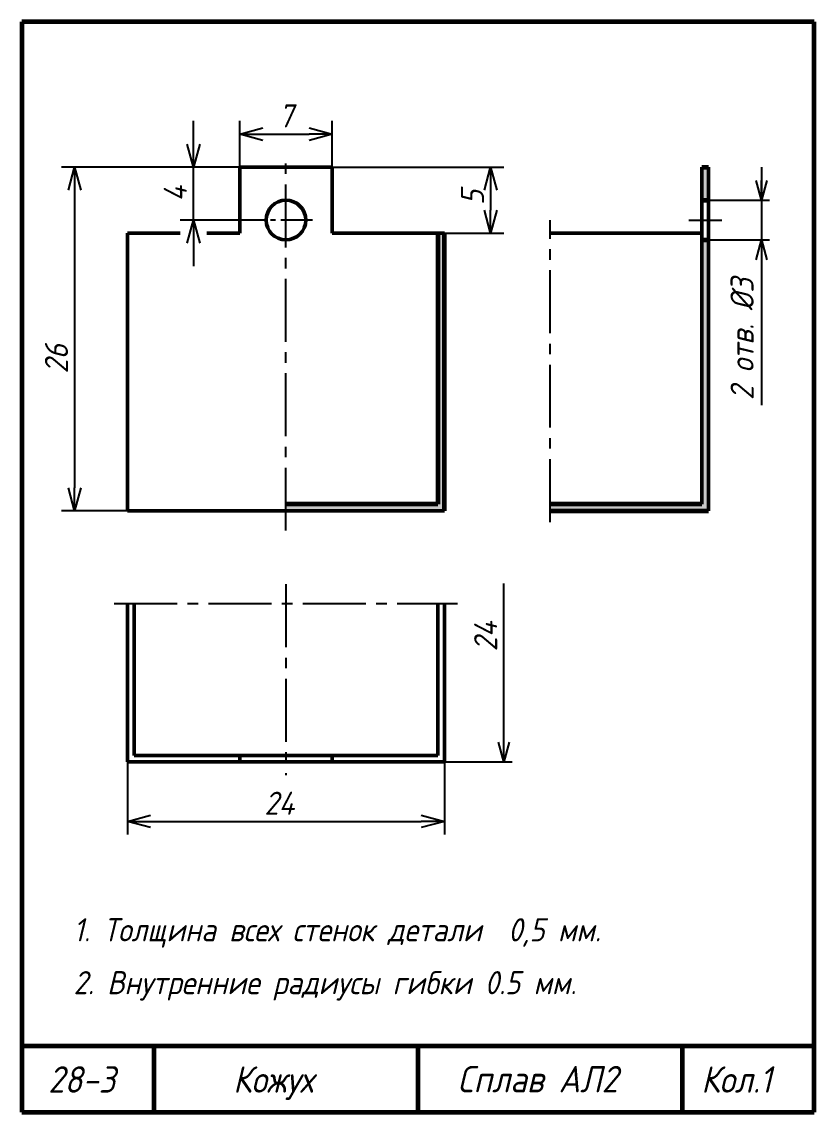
# Model space of a CAD drawing. Header units: millimetres. Extents: x -255 to 513, y 132 to 472.
# Drawn here: x 10 to 130, y 307 to 472 of the extents above; entities that cross this region are included whole.
import ezdxf

# ---------------------------------------------------------------- set-up
doc = ezdxf.new("R2010")
doc.units = ezdxf.units.MM
doc.header["$LTSCALE"] = 0.5
doc.linetypes.add('CENTER2', pattern=[28.575, 19.05, -3.175, 3.175, -3.175])
doc.styles.get("Standard").update_dxf_attribs({"font": 'isocpeui.ttf', "width": 0.9})
doc.dimstyles.new('Standart 1', dxfattribs={"dimtxt": 3.5, "dimasz": 3.5, "dimexe": 2, "dimexo": 0, "dimgap": 1, "dimtad": 1, "dimtoh": 1, "dimdec": 0, "dimtxsty": 'Standard', "dimblk": 'OPEN30', "dimcen": 2.5, "dimadec": 0, "dimazin": 0, "dimtfac": 1, "dimtdec": 0, "dimtmove": 0, "dimatfit": 3, "dimldrblk": 'DOTSMALL', "dimfxl": 0, "dimarcsym": 0})

# ---------------------------------------------------------------- blocks, each defined once
blk = doc.blocks.new('_Open30')
at = {"color": 0, "linetype": 'ByBlock', "lineweight": -2}
for p, q in [((-1, 0.268), (0, 0)), ((0, 0), (-1, -0.268)), ((0, 0), (-1, 0))]:
    blk.add_line(p, q, dxfattribs=at)
blk = doc.blocks.new('*D31')
at = {"color": 0, "lineweight": -2}
for p, q in [((43, 450), (43, 457)), ((57, 450), (57, 457)), ((46.5, 455), (53.5, 455))]:
    blk.add_line(p, q, dxfattribs=at)
at = {"color": 0, "lineweight": -2, "xscale": 3.5, "yscale": 3.5, "zscale": 3.5, "rotation": 180}
blk.add_blockref('_Open30', (43, 455), dxfattribs=at)
at = {"color": 0, "lineweight": -2, "xscale": 3.5, "yscale": 3.5, "zscale": 3.5}
blk.add_blockref('_Open30', (57, 455), dxfattribs=at)
at = {"color": 0, "lineweight": -3, "insert": (50, 457.77), "char_height": 3.5, "attachment_point": 5}
blk.add_mtext('7', dxfattribs=at)
blk = doc.blocks.new('_DotSmall')
at = {"color": 0, "linetype": 'ByBlock', "const_width": 0.5}
blk.add_lwpolyline([(-0.0625, 0, 1), (0.0625, 0, 1)], format="xyb", close=True, dxfattribs=at)
blk = doc.blocks.new('*D32')
at = {"color": 0, "lineweight": -2}
for p, q in [((36, 453.5), (36, 457)), ((43, 450), (34, 450)), ((36, 442), (36, 450)), ((46, 442), (34, 442)), ((36, 438.5), (36, 435))]:
    blk.add_line(p, q, dxfattribs=at)
at = {"color": 0, "lineweight": -2, "xscale": 3.5, "yscale": 3.5, "zscale": 3.5}
for p, rotation in [((36, 450), 270), ((36, 442), 90)]:
    blk.add_blockref('_Open30', p, dxfattribs=dict(at, rotation=rotation))
at = {"color": 0, "lineweight": -3, "insert": (33.25, 446), "char_height": 3.5, "attachment_point": 5, "rotation": 90}
blk.add_mtext('4', dxfattribs=at)
blk = doc.blocks.new('*D33')
at = {"color": 0, "lineweight": -2}
for p, q in [((57, 450), (83, 450)), ((81, 446.5), (81, 443.5)), ((74, 440), (83, 440))]:
    blk.add_line(p, q, dxfattribs=at)
at = {"color": 0, "lineweight": -2, "xscale": 3.5, "yscale": 3.5, "zscale": 3.5}
for p, rotation in [((81, 450), 90), ((81, 440), 270)]:
    blk.add_blockref('_Open30', p, dxfattribs=dict(at, rotation=rotation))
at = {"color": 0, "lineweight": -3, "insert": (78.25, 445.43), "char_height": 3.5, "attachment_point": 5, "rotation": 90}
blk.add_mtext('5', dxfattribs=at)
blk = doc.blocks.new('*D34')
at = {"color": 0, "lineweight": -2}
for p, q in [((35, 450), (16, 450)), ((18, 446.5), (18, 401.5)), ((26, 398), (16, 398))]:
    blk.add_line(p, q, dxfattribs=at)
at = {"color": 0, "lineweight": -2, "xscale": 3.5, "yscale": 3.5, "zscale": 3.5}
for p, rotation in [((18, 450), 90), ((18, 398), 270)]:
    blk.add_blockref('_Open30', p, dxfattribs=dict(at, rotation=rotation))
at = {"color": 0, "lineweight": -3, "insert": (15.25, 421), "char_height": 3.5, "attachment_point": 5, "rotation": 90}
blk.add_mtext('26', dxfattribs=at)
blk = doc.blocks.new('*D35')
at = {"color": 0, "lineweight": -2}
for p, q in [((26, 360), (26, 349)), ((74, 360), (74, 349)), ((29.5, 351), (70.5, 351))]:
    blk.add_line(p, q, dxfattribs=at)
at = {"color": 0, "lineweight": -2, "xscale": 3.5, "yscale": 3.5, "zscale": 3.5, "rotation": 180}
blk.add_blockref('_Open30', (26, 351), dxfattribs=at)
at = {"color": 0, "lineweight": -2, "xscale": 3.5, "yscale": 3.5, "zscale": 3.5}
blk.add_blockref('_Open30', (74, 351), dxfattribs=at)
at = {"color": 0, "lineweight": -3, "insert": (49, 353.75), "char_height": 3.5, "attachment_point": 5}
blk.add_mtext('24', dxfattribs=at)

msp = doc.modelspace()

# ---------------------------------------------------------------- hatches: boundary and pattern name
at = {"ltscale": 0.5}
h = msp.add_hatch(color=7, dxfattribs=at)
h.paths.add_polyline_path([(114, 450), (113, 450), (113, 445), (114, 445)])
h.paths.add_polyline_path([(114, 439), (113, 439), (113, 399), (90, 399), (90, 398), (114, 398)])
msp.add_hatch(color=7, dxfattribs=at).paths.add_polyline_path([(74, 440), (73, 440), (73, 399), (50, 399), (50, 398), (74, 398)])

# ---------------------------------------------------------------- linework, layer by layer
at = {"color": 7, "lineweight": 60}
for p, q in [((130, 472), (10, 472)), ((10, 472), (10, 307)), ((130, 307), (130, 472)), ((73, 440), (73, 399)), ((74, 398), (74, 440)), ((73, 399), (50, 399)), ((113, 399), (90, 399)), ((90, 398), (114, 398)), ((130, 317), (10, 317)), ((30, 317), (30, 307)), ((70, 317), (70, 307)), ((110, 317), (110, 307)), ((10, 307), (130, 307))]:
    msp.add_line(p, q, dxfattribs=at)
at = {"color": 7, "linetype": 'CENTER2', "lineweight": -3}
for p, q in [((50, 395), (50, 451)), ((90, 396.3), (90, 441.99)), ((50, 386.88), (50, 358)), ((24, 384), (76, 384))]:
    msp.add_line(p, q, dxfattribs=at)
at = {"color": 7, "lineweight": 50}
for p, q in [((43, 440), (43, 450)), ((43, 450), (57, 450)), ((57, 450), (57, 440)), ((113, 450), (113, 399)), ((114, 398), (114, 450)), ((26, 440), (34, 440)), ((26, 440), (26, 398)), ((38, 440), (43, 440)), ((57, 440), (74, 440)), ((90, 440), (113, 440)), ((26, 398), (74, 398))]:
    msp.add_line(p, q, dxfattribs=at)
at = {"color": 7, "lineweight": 60, "ltscale": 0.5}
for p, q in [((113, 450), (114, 450)), ((113, 445), (114, 445)), ((113, 439), (114, 439))]:
    msp.add_line(p, q, dxfattribs=at)
at = {"color": 7, "lineweight": -3, "ltscale": 0.5}
for p, q in [((122, 450), (122, 414)), ((114, 445), (123.25, 445)), ((111, 442), (116, 442)), ((114, 439), (123.25, 439)), ((83, 363), (83, 387)), ((74, 360), (84.25, 360))]:
    msp.add_line(p, q, dxfattribs=at)
at = {"color": 7, "linetype": 'CENTER2', "lineweight": -3, "ltscale": 0.5}
msp.add_line((54, 442), (46, 442), dxfattribs=at)
at = {"color": 7, "lineweight": 50, "ltscale": 0.5}
for p, q in [((26, 384), (26, 360)), ((27, 361), (27, 384)), ((73, 384), (73, 361)), ((74, 384), (74, 360)), ((26, 360), (74, 360)), ((73, 361), (27, 361)), ((43, 361), (43, 360)), ((57, 361), (57, 360))]:
    msp.add_line(p, q, dxfattribs=at)
at = {"color": 7, "lineweight": 50}
msp.add_circle((50, 442), 3, dxfattribs=at)

# ---------------------------------------------------------------- block references
at = {"color": 7, "lineweight": -3, "ltscale": 0.5, "xscale": 3, "yscale": 3, "zscale": 3}
for p, rotation in [((122, 445), 270), ((122, 439), 90), ((83, 360), 270)]:
    msp.add_blockref('_Open30', p, dxfattribs=dict(at, rotation=rotation))

# ---------------------------------------------------------------- texts
at = {"color": 7, "ltscale": 0.5, "width": 0.9}
for s, p in [('1. Толщина всех стенок детали  0,5 мм.', (17.83, 332.85)), ('2. Внутренние радиусы гибки 0.5 мм.', (17.83, 324.85))]:
    msp.add_text(s, height=3.5, dxfattribs=at).set_placement(p)
at = {"color": 7, "width": 0.9}
for s, p in [('28-3', (14, 309.95)), ('Кожух', (42, 309.95)), ('Сплав АЛ2', (76, 310)), ('Кол.1', (112.89, 309.95))]:
    msp.add_text(s, height=4, dxfattribs=at).set_placement(p)
at = {"color": 7, "lineweight": -3, "ltscale": 0.5, "char_height": 3.5, "attachment_point": 5, "rotation": 90}
for s, insert in [('2 отв. %%c3', (119.08, 424)), ('24', (80.25, 379))]:
    msp.add_mtext(s, dxfattribs=dict(at, insert=insert))

# ---------------------------------------------------------------- dimensions: what is measured, and where the dimension line sits
at = {"color": 7, "lineweight": -3, "ltscale": 0.5}
for base, p1, p2, text, picture, middle in [((57, 455), (43, 450), (57, 450), '7', '*D31', (50, 455)), ((74, 351), (26, 360), (74, 360), '24', '*D35', (49, 351))]:
    dim = msp.add_linear_dim(base=base, p1=p1, p2=p2, text=text, dimstyle='Standart 1', dxfattribs=at)
    dim.commit()
    dim.dimension.update_dxf_attribs({"geometry": picture, "text_midpoint": middle, "dimtype": 160})
for base, p1, p2, text, picture, middle in [((36, 450), (46, 442), (43, 450), '4', '*D32', (36, 446)), ((18, 398), (35, 450), (26, 398), '26', '*D34', (18, 421)), ((81, 440), (57, 450), (74, 440), '5', '*D33', (81, 445.43))]:
    dim = msp.add_linear_dim(base=base, p1=p1, p2=p2, angle=90, text=text, dimstyle='Standart 1', dxfattribs=at)
    dim.commit()
    dim.dimension.update_dxf_attribs({"geometry": picture, "text_midpoint": middle, "dimtype": 160})

doc.saveas('drawing.dxf')
